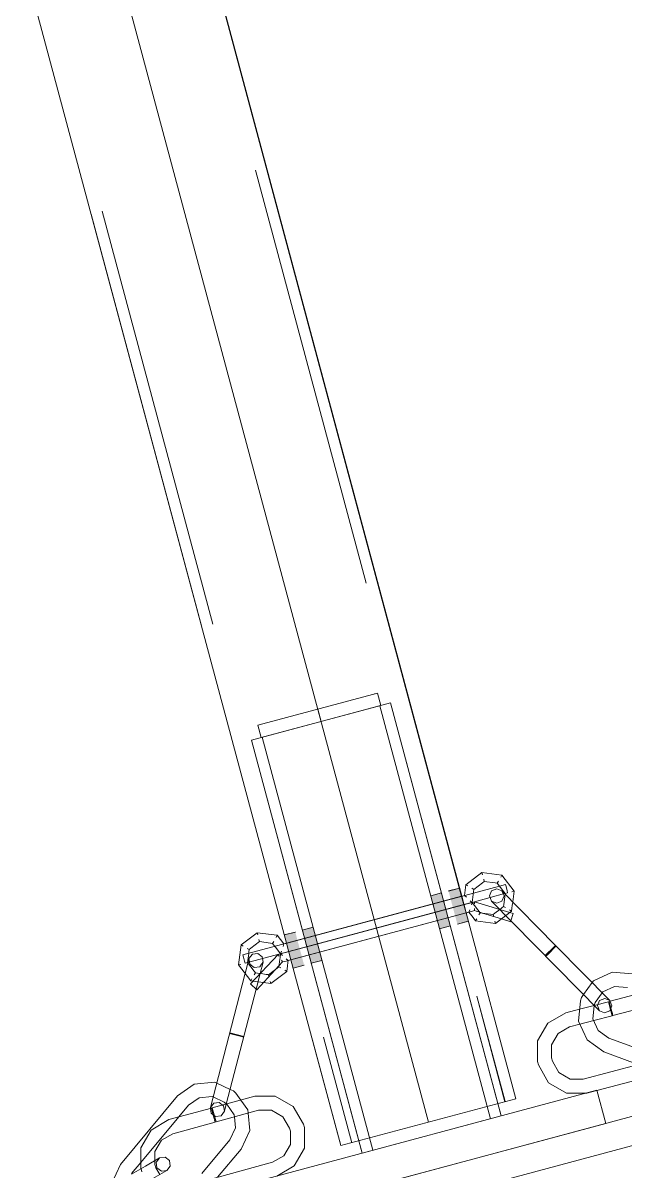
# Model space of a CAD drawing. Header units: millimetres. Extents: x -753 to 90, y 56274 to 56868.
# Drawn here: x -331.65 to -328.84, y 56752.35 to 56757.72 of the extents above; entities that cross this region are included whole.
import ezdxf

# ---------------------------------------------------------------- set-up
doc = ezdxf.new("R2010")
doc.units = ezdxf.units.MM
doc.linetypes.add('XKITLINE00', pattern=[0])
doc.linetypes.add('XKITLINE02', pattern=[4, 2, -2])
for name, color, linetype, lineweight in [('Cota', 4, 'Continuous', 0), ('Parafuso', 3, 'Continuous', 0), ('Peça', 2, 'Continuous', 0)]:
    doc.layers.add(name, color=color, linetype=linetype, lineweight=lineweight)

# ---------------------------------------------------------------- blocks, each defined once
blk = doc.blocks.new('*A1310')
at = {"layer": 'Peça', "color": 4, "linetype": 'XKITLINE00', "lineweight": 0}
for p, q in [((-329.4362, 56753.671), (-329.4603, 56753.6613)), ((-329.4123, 56753.6609), (-329.4362, 56753.671)), ((-329.4603, 56753.6613), (-329.4705, 56753.6373)), ((-329.4705, 56753.6373), (-329.4607, 56753.6132)), ((-329.4607, 56753.6132), (-328.9557, 56753.1)), ((-329.4123, 56753.6609), (-329.1611, 56753.4057)), ((-329.1682, 56753.3988), (-329.2096, 56753.358)), ((-329.1997, 56753.3622), (-329.1583, 56753.4029)), ((-329.1611, 56753.4057), (-329.1682, 56753.3988)), ((-329.1611, 56753.4057), (-328.9072, 56753.1477)), ((-329.2068, 56753.3552), (-329.1997, 56753.3622)), ((-328.984, 56753.2405), (-328.99, 56753.2319)), ((-328.984, 56753.2405), (-328.8966, 56753.2808)), ((-328.8966, 56753.2808), (-328.8007, 56753.272)), ((-328.9405, 56753.1882), (-328.9432, 56753.1844)), ((-328.9405, 56753.1882), (-328.885, 56753.2138)), ((-328.7577, 56753.1837), (-328.9059, 56753.1446)), ((-328.885, 56753.2138), (-328.8242, 56753.2082)), ((-329.0539, 56753.0509), (-329.0451, 56753.1468)), ((-329.0451, 56753.1468), (-329.0395, 56753.1618)), ((-329.0395, 56753.1618), (-329.0299, 56753.1755)), ((-328.8974, 56753.1236), (-328.9072, 56753.1477)), ((-328.6937, 56753.1302), (-328.8929, 56753.0777)), ((-329.1969, 56753.0422), (-329.1133, 56753.09)), ((-329.0487, 56753.107), (-329.1133, 56753.09)), ((-328.9868, 56753.0625), (-328.9813, 56753.1233)), ((-328.8968, 56753.0767), (-328.9829, 56753.054)), ((-328.9813, 56753.1233), (-328.9805, 56753.1253)), ((-328.9803, 56753.125), (-328.9807, 56753.1249)), ((-328.9557, 56753.1), (-328.9317, 56753.0899)), ((-328.9317, 56753.0899), (-328.9076, 56753.0997)), ((-328.9076, 56753.0997), (-328.8974, 56753.1236)), ((-328.9047, 56753.1065), (-328.8968, 56753.0767)), ((-328.9021, 56753.1125), (-328.8955, 56753.0874)), ((-328.8929, 56753.0777), (-328.8955, 56753.0874)), ((-329.2454, 56752.959), (-329.1969, 56753.0422)), ((-329.149, 56752.9939), (-329.096, 56753.0242)), ((-329.0474, 56753.037), (-329.096, 56753.0242)), ((-329.0135, 56752.9635), (-329.0539, 56753.0509)), ((-328.9613, 56753.007), (-328.9868, 56753.0625)), ((-329.1798, 56752.9411), (-329.149, 56752.9939)), ((-328.9613, 56753.007), (-328.9114, 56752.9718)), ((-328.9114, 56752.9718), (-328.7181, 56752.9005)), ((-329.2454, 56752.959), (-329.2458, 56752.8627)), ((-329.18, 56752.88), (-329.1798, 56752.9411)), ((-329.0135, 56752.9635), (-328.9349, 56752.908)), ((-329.2458, 56752.8627), (-329.2417, 56752.8472)), ((-329.176, 56752.8646), (-329.18, 56752.88)), ((-329.1456, 56752.8115), (-329.176, 56752.8646)), ((-328.9349, 56752.908), (-328.7416, 56752.8367)), ((-329.1939, 56752.7636), (-329.2417, 56752.8472)), ((-329.1456, 56752.8115), (-329.0929, 56752.7808)), ((-328.7737, 56752.8486), (-329.0318, 56752.7805)), ((-328.6624, 56752.8076), (-328.9679, 56752.7271)), ((-329.1939, 56752.7636), (-329.1107, 56752.7152)), ((-329.0929, 56752.7808), (-329.0318, 56752.7805)), ((-329.0169, 56752.7148), (-329.1107, 56752.7152))]:
    blk.add_line(p, q, dxfattribs=at)
at = {"layer": 'Peça', "color": 7, "linetype": 'XKITLINE02', "lineweight": 0}
for p, q in [((-329.4607, 56753.6132), (-329.4368, 56753.603)), ((-329.4368, 56753.603), (-329.4126, 56753.6128)), ((-329.4126, 56753.6128), (-329.4025, 56753.6368)), ((-329.4078, 56753.6499), (-329.4123, 56753.6609)), ((-329.4025, 56753.6368), (-329.4078, 56753.6499)), ((-329.1997, 56753.3622), (-329.2068, 56753.3552)), ((-328.99, 56753.2319), (-329.0299, 56753.1755)), ((-328.9432, 56753.1844), (-328.9757, 56753.1383)), ((-328.9805, 56753.1253), (-328.9757, 56753.1383)), ((-328.9141, 56753.1425), (-328.9803, 56753.125)), ((-328.9654, 56753.1242), (-328.9553, 56753.1481)), ((-328.9553, 56753.1481), (-328.9312, 56753.1579)), ((-328.9312, 56753.1579), (-328.9181, 56753.1523)), ((-328.9181, 56753.1523), (-328.9072, 56753.1477)), ((-328.9141, 56753.1425), (-328.9047, 56753.1065)), ((-328.9103, 56753.1435), (-328.9059, 56753.1446)), ((-328.9103, 56753.1435), (-328.9021, 56753.1125)), ((-328.9807, 56753.1249), (-329.0487, 56753.107)), ((-328.9557, 56753.1), (-328.9654, 56753.1242)), ((-328.8955, 56753.0874), (-328.8929, 56753.0777)), ((-328.9829, 56753.054), (-329.0474, 56753.037)), ((-329.0144, 56752.7148), (-329.0169, 56752.7148)), ((-328.9679, 56752.7271), (-329.0144, 56752.7148))]:
    blk.add_line(p, q, dxfattribs=at)
blk = doc.blocks.new('*A1312')
at = {"layer": 'Peça', "color": 1, "linetype": 'XKITLINE00', "lineweight": 0}
for p, q in [((-398.5629, 56733.9141), (-252.5628, 56773.0337)), ((-398.5287, 56733.7866), (-252.5628, 56772.8971))]:
    blk.add_line(p, q, dxfattribs=at)
blk = doc.blocks.new('*A1709')
at = {"layer": 'Peça', "color": 7, "linetype": 'XKITLINE02', "lineweight": 0}
for p, q in [((-333.6712, 56768.6229), (-329.3982, 56752.6748)), ((-334.3879, 56768.4309), (-330.115, 56752.4828)), ((-329.6007, 56753.6351), (-329.58, 56753.5579)), ((-330.4198, 56753.4157), (-330.3991, 56753.3385))]:
    blk.add_line(p, q, dxfattribs=at)
at = {"layer": 'Peça', "color": 4, "linetype": 'XKITLINE00', "lineweight": 0}
for p, q in [((-333.5729, 56768.4611), (-329.6007, 56753.6351)), ((-334.392, 56768.2416), (-330.4198, 56753.4157)), ((-329.58, 56753.5579), (-329.347, 56752.6886)), ((-330.3991, 56753.3385), (-330.1661, 56752.4691)), ((-329.347, 56752.6886), (-330.1661, 56752.4691))]:
    blk.add_line(p, q, dxfattribs=at)
blk = doc.blocks.new('*A1710')
at = {"layer": 'Peça', "color": 7, "linetype": 'XKITLINE02', "lineweight": 0}
for p, q in [((-333.671, 56768.6229), (-329.3978, 56752.675)), ((-334.4389, 56768.4172), (-330.1657, 56752.4692)), ((-334.3877, 56768.4309), (-330.1145, 56752.4829)), ((-329.6002, 56753.6353), (-329.5796, 56753.5581)), ((-329.347, 56752.6886), (-330.1657, 56752.4692))]:
    blk.add_line(p, q, dxfattribs=at)
at = {"layer": 'Peça', "color": 4, "linetype": 'XKITLINE00', "lineweight": 0}
for p, q in [((-333.5728, 56768.4611), (-329.6002, 56753.6353)), ((-329.5796, 56753.5581), (-329.3466, 56752.6887)), ((-329.3466, 56752.6887), (-329.347, 56752.6886))]:
    blk.add_line(p, q, dxfattribs=at)
blk = doc.blocks.new('*A1715')
at = {"layer": 'Peça', "color": 4, "linetype": 'XKITLINE00', "lineweight": 0}
for p, q in [((-329.5809, 56753.6893), (-329.506, 56753.7468)), ((-329.506, 56753.7468), (-329.4125, 56753.7344)), ((-329.5032, 56753.7363), (-329.506, 56753.7468)), ((-329.4179, 56753.7251), (-329.4125, 56753.7344)), ((-329.4125, 56753.7344), (-329.355, 56753.6596)), ((-329.5876, 56753.6387), (-329.5809, 56753.6893)), ((-329.5809, 56753.6893), (-329.5715, 56753.6839)), ((-329.5528, 56753.6731), (-329.5434, 56753.6677)), ((-329.5447, 56753.6578), (-329.5434, 56753.6677)), ((-329.5027, 56753.6989), (-329.5434, 56753.6677)), ((-329.5027, 56753.6989), (-329.4948, 56753.7049)), ((-329.4976, 56753.7154), (-329.4948, 56753.7049)), ((-329.4948, 56753.7049), (-329.444, 56753.6983)), ((-329.444, 56753.6983), (-329.4341, 56753.6969)), ((-329.4287, 56753.7063), (-329.4341, 56753.6969)), ((-329.4341, 56753.6969), (-329.4029, 56753.6563)), ((-329.5972, 56753.6361), (-329.6006, 56753.6352)), ((-329.5972, 56753.6361), (-329.5876, 56753.6387)), ((-329.5876, 56753.6387), (-329.5785, 56753.6308)), ((-329.5604, 56753.6149), (-329.5514, 56753.607)), ((-329.5466, 56753.6434), (-329.5514, 56753.607)), ((-329.5447, 56753.6578), (-329.5466, 56753.6434)), ((-329.4029, 56753.6563), (-329.3968, 56753.6484)), ((-329.3968, 56753.6484), (-329.3972, 56753.6456)), ((-329.3864, 56753.6512), (-329.3968, 56753.6484)), ((-329.3655, 56753.6568), (-329.355, 56753.6596)), ((-329.3616, 56753.6094), (-329.355, 56753.6596)), ((-329.5514, 56753.607), (-329.5903, 56753.5965)), ((-329.5869, 56753.5975), (-329.5903, 56753.5965)), ((-329.5765, 56753.5588), (-329.5799, 56753.5579)), ((-329.5765, 56753.5588), (-329.5669, 56753.5614)), ((-329.5669, 56753.5614), (-329.563, 56753.5728)), ((-329.5608, 56753.5535), (-329.5669, 56753.5614)), ((-329.5553, 56753.5956), (-329.5514, 56753.607)), ((-329.5141, 56753.5584), (-329.5514, 56753.607)), ((-329.5195, 56753.549), (-329.5141, 56753.5584)), ((-329.5042, 56753.5571), (-329.5141, 56753.5584)), ((-329.4224, 56753.5742), (-329.4455, 56753.5565)), ((-329.5608, 56753.5535), (-329.5519, 56753.542)), ((-329.5519, 56753.542), (-329.5358, 56753.5209)), ((-329.5358, 56753.5209), (-329.5303, 56753.5303)), ((-329.5358, 56753.5209), (-329.4422, 56753.5086)), ((-329.5042, 56753.5571), (-329.4534, 56753.5504)), ((-329.4455, 56753.5565), (-329.4534, 56753.5504)), ((-329.4506, 56753.5399), (-329.4534, 56753.5504)), ((-329.445, 56753.519), (-329.4422, 56753.5086)), ((-329.4422, 56753.5086), (-329.3941, 56753.5455)), ((-330.4198, 56753.4158), (-330.6243, 56753.361)), ((-330.6217, 56753.3513), (-330.6243, 56753.361)), ((-330.6166, 56753.332), (-330.6217, 56753.3513)), ((-330.4095, 56753.3771), (-330.614, 56753.3224)), ((-330.4594, 56753.3638), (-330.5881, 56753.2258)), ((-330.4095, 56753.3771), (-330.4594, 56753.3638)), ((-330.454, 56753.3548), (-330.4594, 56753.3638)), ((-330.614, 56753.3224), (-330.6166, 56753.332)), ((-330.438, 56753.3281), (-330.5588, 56753.1985)), ((-330.438, 56753.3281), (-330.4433, 56753.337)), ((-330.4283, 56753.3307), (-330.438, 56753.3281)), ((-330.3991, 56753.3385), (-330.4283, 56753.3307)), ((-330.5808, 56753.2189), (-330.5881, 56753.2258)), ((-330.5661, 56753.2053), (-330.5808, 56753.2189)), ((-330.5661, 56753.2053), (-330.5588, 56753.1985))]:
    blk.add_line(p, q, dxfattribs=at)
at = {"layer": 'Peça', "color": 7, "linetype": 'XKITLINE02', "lineweight": 0}
for p, q in [((-329.506, 56753.7468), (-329.5032, 56753.7363)), ((-329.4125, 56753.7344), (-329.4179, 56753.7251)), ((-329.5809, 56753.6893), (-329.5715, 56753.6839)), ((-329.5434, 56753.6677), (-329.5528, 56753.6731)), ((-329.4948, 56753.7049), (-329.4976, 56753.7154)), ((-329.4341, 56753.6969), (-329.4287, 56753.7063)), ((-329.6006, 56753.6352), (-330.4198, 56753.4158)), ((-329.5876, 56753.6387), (-329.5785, 56753.6308)), ((-329.5514, 56753.607), (-329.5604, 56753.6149)), ((-329.3972, 56753.6456), (-329.4035, 56753.5976)), ((-329.3968, 56753.6484), (-329.3864, 56753.6512)), ((-329.355, 56753.6596), (-329.3655, 56753.6568)), ((-329.5903, 56753.5965), (-330.4095, 56753.3771)), ((-329.5903, 56753.5965), (-330.4095, 56753.3771)), ((-329.5799, 56753.5579), (-330.3991, 56753.3385)), ((-329.5669, 56753.5614), (-329.563, 56753.5728)), ((-329.5514, 56753.607), (-329.5553, 56753.5956)), ((-329.5141, 56753.5584), (-329.5195, 56753.549)), ((-329.4144, 56753.5803), (-329.4224, 56753.5742)), ((-329.4144, 56753.5803), (-329.4128, 56753.5816)), ((-329.4128, 56753.5816), (-329.4048, 56753.5877)), ((-329.4035, 56753.5976), (-329.4048, 56753.5877)), ((-329.4048, 56753.5877), (-329.3955, 56753.5822)), ((-329.3955, 56753.5822), (-329.4048, 56753.5877)), ((-329.3884, 56753.5498), (-329.3673, 56753.566)), ((-329.3767, 56753.5714), (-329.3673, 56753.566)), ((-329.3767, 56753.5714), (-329.3673, 56753.566)), ((-329.3673, 56753.566), (-329.3656, 56753.5792)), ((-329.3656, 56753.5792), (-329.3639, 56753.5924)), ((-329.3639, 56753.5924), (-329.3619, 56753.607)), ((-329.3619, 56753.607), (-329.3616, 56753.6094)), ((-329.5358, 56753.5209), (-329.5303, 56753.5303)), ((-329.4534, 56753.5504), (-329.4506, 56753.5399)), ((-329.4422, 56753.5086), (-329.445, 56753.519)), ((-329.3884, 56753.5498), (-329.3941, 56753.5455)), ((-330.6243, 56753.361), (-330.6217, 56753.3513)), ((-330.6217, 56753.3513), (-330.6166, 56753.332)), ((-330.4594, 56753.3638), (-330.454, 56753.3548)), ((-330.6166, 56753.332), (-330.614, 56753.3224)), ((-330.438, 56753.3281), (-330.4433, 56753.337)), ((-330.5881, 56753.2258), (-330.5808, 56753.2189)), ((-330.5808, 56753.2189), (-330.5661, 56753.2053))]:
    blk.add_line(p, q, dxfattribs=at)
blk = doc.blocks.new('*A1716')
at = {"layer": 'Parafuso', "color": 7, "linetype": 'XKITLINE02', "lineweight": 0}
for p, q in [((-329.6618, 56753.6602), (-329.6106, 56753.6739)), ((-329.7452, 56753.6379), (-329.6949, 56753.6513)), ((-329.6204, 56753.5057), (-329.5692, 56753.5194)), ((-330.4297, 56753.4545), (-330.3785, 56753.4682)), ((-330.3459, 56753.4769), (-330.2957, 56753.4904)), ((-329.7038, 56753.4833), (-329.6535, 56753.4968)), ((-330.3883, 56753.2999), (-330.3371, 56753.3136)), ((-330.3045, 56753.3224), (-330.2543, 56753.3358))]:
    blk.add_line(p, q, dxfattribs=at)
blk = doc.blocks.new('*A1717')
at = {"layer": 'Parafuso'}
for points in [[(-329.6622, 56753.6601), (-329.611, 56753.6738), (-329.5696, 56753.5193), (-329.6208, 56753.5055)], [(-329.7452, 56753.6379), (-329.6949, 56753.6513), (-329.6535, 56753.4968), (-329.7038, 56753.4833)], [(-330.4301, 56753.4544), (-330.3789, 56753.4681), (-330.3375, 56753.3135), (-330.3887, 56753.2998)], [(-330.3459, 56753.4769), (-330.2957, 56753.4904), (-330.2543, 56753.3358), (-330.3045, 56753.3224)]]:
    blk.add_hatch(color=7, dxfattribs=at).paths.add_polyline_path(points, flags=17)
at = {"layer": 'Parafuso', "color": 7, "linetype": 'XKITLINE00', "lineweight": 0}
for p, q in [((-329.611, 56753.6738), (-329.6622, 56753.6601)), ((-329.6949, 56753.6513), (-329.7452, 56753.6379)), ((-329.5696, 56753.5193), (-329.6208, 56753.5055)), ((-330.3789, 56753.4681), (-330.4301, 56753.4544)), ((-330.2957, 56753.4904), (-330.3459, 56753.4769)), ((-329.6535, 56753.4968), (-329.7038, 56753.4833)), ((-330.3375, 56753.3135), (-330.3887, 56753.2998)), ((-330.2543, 56753.3358), (-330.3045, 56753.3224))]:
    blk.add_line(p, q, dxfattribs=at)
blk = doc.blocks.new('*A1857')
at = {"layer": 'Peça', "color": 4, "linetype": 'XKITLINE00', "lineweight": 0}
for p, q in [((-328.9681, 56752.7279), (-330.5136, 56752.3138)), ((-328.9267, 56752.5733), (-328.9681, 56752.7279)), ((-328.9267, 56752.5733), (-330.4722, 56752.1592)), ((-330.4722, 56752.1592), (-330.5136, 56752.3138))]:
    blk.add_line(p, q, dxfattribs=at)
blk = doc.blocks.new('*A1858')
at = {"layer": 'Peça', "color": 7, "linetype": 'XKITLINE02', "lineweight": 0}
for p, q in [((-328.9681, 56752.7279), (-330.5136, 56752.3138)), ((-328.9681, 56752.7279), (-328.9267, 56752.5733)), ((-328.9267, 56752.5733), (-330.4722, 56752.1592)), ((-330.5136, 56752.3138), (-330.4722, 56752.1592))]:
    blk.add_line(p, q, dxfattribs=at)
blk = doc.blocks.new('*A1859')
at = {"layer": 'Peça', "color": 7, "linetype": 'XKITLINE02', "lineweight": 0}
for p, q in [((-330.5542, 56754.4357), (-329.9939, 56754.5858)), ((-329.9939, 56754.5858), (-329.9784, 56754.5278)), ((-329.9784, 56754.5278), (-330.5387, 56754.3777)), ((-329.9784, 56754.5278), (-329.9921, 56754.5241)), ((-330.2741, 56754.5107), (-330.2585, 56754.4528)), ((-330.5387, 56754.3777), (-330.5542, 56754.4357))]:
    blk.add_line(p, q, dxfattribs=at)
blk = doc.blocks.new('*A1860')
at = {"layer": 'Peça', "color": 7, "linetype": 'XKITLINE02', "lineweight": 0}
for p, q in [((-330.5841, 56754.3655), (-329.933, 56754.54)), ((-329.9833, 56754.5265), (-329.4656, 56752.5947)), ((-329.933, 56754.54), (-329.4309, 56752.6661)), ((-330.5841, 56754.3655), (-330.082, 56752.4917)), ((-330.5338, 56754.379), (-330.0162, 56752.4472)), ((-329.4154, 56752.6081), (-330.0664, 56752.4337))]:
    blk.add_line(p, q, dxfattribs=at)
at = {"layer": 'Peça', "color": 4, "linetype": 'XKITLINE00', "lineweight": 0}
for p, q in [((-329.4309, 56752.6661), (-329.4154, 56752.6081)), ((-330.082, 56752.4917), (-330.0664, 56752.4337))]:
    blk.add_line(p, q, dxfattribs=at)
blk = doc.blocks.new('*A1861')
at = {"layer": 'Peça', "color": 7, "linetype": 'XKITLINE02', "lineweight": 0}
for p, q in [((-330.6005, 56753.3242), (-330.5954, 56753.3439)), ((-330.5971, 56753.3372), (-330.5954, 56753.3439)), ((-330.5797, 56753.3646), (-330.5954, 56753.3439)), ((-330.5945, 56753.3379), (-330.5954, 56753.3439)), ((-330.5539, 56753.3683), (-330.5797, 56753.3646)), ((-330.5332, 56753.3526), (-330.5539, 56753.3683)), ((-330.532, 56753.3443), (-330.5332, 56753.3526)), ((-330.6135, 56753.274), (-330.6008, 56753.3231)), ((-330.6, 56753.3261), (-330.5971, 56753.3372)), ((-330.5918, 56753.3181), (-330.5945, 56753.3379)), ((-330.571, 56753.3024), (-330.5918, 56753.3181)), ((-330.571, 56753.3024), (-330.5452, 56753.306)), ((-330.5452, 56753.306), (-330.5367, 56753.3174)), ((-330.5367, 56753.3174), (-330.5296, 56753.3268)), ((-330.6145, 56753.2703), (-330.6103, 56753.2863)), ((-330.5433, 56753.2738), (-330.5621, 56753.2015)), ((-330.6863, 56752.9935), (-330.6301, 56752.9789)), ((-330.6853, 56752.9974), (-330.6195, 56752.9803)), ((-330.6205, 56752.9764), (-330.6301, 56752.9789)), ((-330.6301, 56752.9789), (-330.6205, 56752.9764)), ((-330.7466, 56752.7613), (-330.6838, 56752.7323)), ((-330.7762, 56752.647), (-330.7605, 56752.6677)), ((-330.7633, 56752.6967), (-330.7121, 56752.6731)), ((-330.7605, 56752.6677), (-330.7348, 56752.6713)), ((-330.7348, 56752.6713), (-330.714, 56752.6557)), ((-330.714, 56752.6557), (-330.7104, 56752.6299)), ((-330.7121, 56752.6731), (-330.7015, 56752.6642)), ((-330.7016, 56752.6638), (-330.7104, 56752.6299)), ((-330.7016, 56752.6638), (-330.7053, 56752.6496)), ((-330.7012, 56752.6639), (-330.6998, 56752.6628)), ((-330.6646, 56752.6129), (-330.6998, 56752.6628)), ((-330.6333, 56752.6824), (-330.6008, 56752.6365)), ((-330.9237, 56752.6034), (-331.1009, 56752.3904)), ((-330.7758, 56752.6436), (-330.7726, 56752.6212)), ((-330.7726, 56752.6212), (-330.763, 56752.6139)), ((-330.7578, 56752.61), (-330.7518, 56752.6055)), ((-330.7518, 56752.6055), (-330.7261, 56752.6091)), ((-330.7261, 56752.6091), (-330.7104, 56752.6299)), ((-330.6646, 56752.6129), (-330.6638, 56752.6037)), ((-330.6008, 56752.6365), (-330.5994, 56752.6212)), ((-330.7536, 56752.5792), (-330.7562, 56752.5888)), ((-331.0352, 56752.3802), (-331.0352, 56752.3992)), ((-331.031, 56752.3648), (-331.0352, 56752.3802)), ((-331.0293, 56752.3911), (-331.0207, 56752.4024)), ((-331.0258, 56752.3653), (-331.0293, 56752.3911)), ((-331.0207, 56752.4024), (-331.0135, 56752.4118)), ((-331.0966, 56752.3469), (-331.1005, 56752.3612)), ((-331.031, 56752.3648), (-331.0128, 56752.3336)), ((-331.005, 56752.3496), (-331.0258, 56752.3653)), ((-331.005, 56752.3496), (-330.991, 56752.3515)), ((-330.991, 56752.3515), (-330.9793, 56752.3531))]:
    blk.add_line(p, q, dxfattribs=at)
at = {"layer": 'Peça', "color": 4, "linetype": 'XKITLINE00', "lineweight": 0}
for p, q in [((-330.5296, 56753.3268), (-330.532, 56753.3443)), ((-330.6005, 56753.3242), (-330.6008, 56753.3231)), ((-330.6005, 56753.3242), (-330.6, 56753.3261)), ((-330.5296, 56753.3268), (-330.5433, 56753.2738)), ((-330.6145, 56753.2703), (-330.7762, 56752.647)), ((-330.6145, 56753.2703), (-330.6135, 56753.274)), ((-330.5621, 56753.2015), (-330.7016, 56752.6638)), ((-330.9306, 56752.7014), (-330.8519, 56752.7569)), ((-330.8519, 56752.7569), (-330.7561, 56752.7657)), ((-330.7561, 56752.7657), (-330.7466, 56752.7613)), ((-331.1967, 56752.3816), (-330.9306, 56752.7014)), ((-330.8284, 56752.6931), (-330.7676, 56752.6987)), ((-330.7676, 56752.6459), (-330.5688, 56752.7)), ((-330.7676, 56752.6987), (-330.7633, 56752.6967)), ((-330.6838, 56752.7323), (-330.6686, 56752.7253)), ((-330.6686, 56752.7253), (-330.6563, 56752.7151)), ((-330.6563, 56752.7151), (-330.6333, 56752.6824)), ((-330.5688, 56752.7), (-330.4725, 56752.7004)), ((-330.4725, 56752.7004), (-330.3889, 56752.6526)), ((-330.9702, 56752.5907), (-330.7714, 56752.6448)), ((-330.8783, 56752.6579), (-330.9237, 56752.6034)), ((-330.8783, 56752.6579), (-330.8284, 56752.6931)), ((-330.7762, 56752.647), (-330.7758, 56752.6436)), ((-330.7714, 56752.6448), (-330.7688, 56752.6352)), ((-330.7676, 56752.6459), (-330.7497, 56752.5803)), ((-330.7015, 56752.6642), (-330.7012, 56752.6639)), ((-330.3889, 56752.6526), (-330.3405, 56752.5694)), ((-330.7688, 56752.6352), (-330.7536, 56752.5792)), ((-330.763, 56752.6139), (-330.7578, 56752.61)), ((-330.5509, 56752.6344), (-330.7497, 56752.5803)), ((-330.6638, 56752.6037), (-330.659, 56752.5521)), ((-330.5994, 56752.6212), (-330.592, 56752.5406)), ((-330.4898, 56752.6346), (-330.5509, 56752.6344)), ((-330.4898, 56752.6346), (-330.4368, 56752.6043)), ((-330.4061, 56752.5515), (-330.4368, 56752.6043)), ((-331.1012, 56752.4586), (-331.0534, 56752.5422)), ((-331.0534, 56752.5422), (-330.9702, 56752.5907)), ((-330.9523, 56752.5251), (-330.7536, 56752.5792)), ((-330.6846, 56752.4967), (-330.659, 56752.5521)), ((-330.6324, 56752.4532), (-330.592, 56752.5406)), ((-330.4019, 56752.5361), (-330.4061, 56752.5515)), ((-330.3405, 56752.5694), (-330.3363, 56752.554)), ((-330.3359, 56752.4577), (-330.3363, 56752.554)), ((-331.0354, 56752.4413), (-331.0051, 56752.4943)), ((-331.0051, 56752.4943), (-330.9523, 56752.5251)), ((-330.8164, 56752.3383), (-330.6846, 56752.4967)), ((-330.4016, 56752.475), (-330.4019, 56752.5361)), ((-331.1008, 56752.3624), (-331.1012, 56752.4586)), ((-331.0352, 56752.3992), (-331.0354, 56752.4413)), ((-330.7423, 56752.3211), (-330.6324, 56752.4532)), ((-330.4319, 56752.422), (-330.4016, 56752.475)), ((-330.3837, 56752.3741), (-330.3359, 56752.4577)), ((-331.237, 56752.2942), (-331.1967, 56752.3816)), ((-331.1009, 56752.3904), (-331.1444, 56752.3381)), ((-331.0135, 56752.4118), (-331.0792, 56752.3736)), ((-330.9877, 56752.4153), (-331.0135, 56752.4118)), ((-330.967, 56752.3996), (-330.9877, 56752.4153)), ((-330.9635, 56752.3738), (-330.967, 56752.3996)), ((-330.8861, 56752.2819), (-330.4847, 56752.3912)), ((-330.4847, 56752.3912), (-330.4319, 56752.422)), ((-331.0792, 56752.3736), (-331.1448, 56752.3353)), ((-331.1005, 56752.3612), (-331.1008, 56752.3624)), ((-330.9793, 56752.3531), (-331.0449, 56752.3148)), ((-330.9793, 56752.3531), (-330.9635, 56752.3738)), ((-330.4647, 56752.3269), (-330.3837, 56752.3741))]:
    blk.add_line(p, q, dxfattribs=at)
blk = doc.blocks.new('*A1862')
at = {"layer": 'Peça', "color": 4, "linetype": 'XKITLINE00', "lineweight": 0}
for p, q in [((-329.4233, 56753.6828), (-329.5457, 56753.65)), ((-329.4673, 56753.6296), (-329.5514, 56753.6071)), ((-329.3969, 56753.6485), (-329.3994, 56753.6478)), ((-329.5513, 56753.6071), (-329.54, 56753.6101)), ((-329.54, 56753.6101), (-329.5401, 56753.5997)), ((-329.54, 56753.6101), (-329.4224, 56753.5742)), ((-329.5161, 56753.561), (-329.5026, 56753.5569)), ((-329.4144, 56753.5299), (-329.3712, 56753.5167)), ((-329.3699, 56753.5209), (-329.3712, 56753.5167)), ((-330.5571, 56753.4651), (-330.632, 56753.4077)), ((-330.4636, 56753.4528), (-330.5571, 56753.4651)), ((-330.5571, 56753.4651), (-330.5543, 56753.4547)), ((-330.4636, 56753.4528), (-330.469, 56753.4434)), ((-330.4325, 56753.4123), (-330.4636, 56753.4528)), ((-330.632, 56753.4077), (-330.6443, 56753.3141)), ((-330.632, 56753.4077), (-330.6226, 56753.4023)), ((-330.5459, 56753.4233), (-330.5865, 56753.3921)), ((-330.5459, 56753.4233), (-330.5487, 56753.4338)), ((-330.536, 56753.422), (-330.5459, 56753.4233)), ((-330.536, 56753.422), (-330.4852, 56753.4153)), ((-330.4852, 56753.4153), (-330.4798, 56753.4247)), ((-330.4791, 56753.4074), (-330.4852, 56753.4153)), ((-330.4743, 56753.4012), (-330.4791, 56753.4074)), ((-330.5945, 56753.386), (-330.6039, 56753.3914)), ((-330.5958, 56753.3761), (-330.5968, 56753.3684)), ((-330.5958, 56753.3761), (-330.5945, 56753.386)), ((-330.5865, 56753.3921), (-330.5945, 56753.386)), ((-330.6443, 56753.3141), (-330.6338, 56753.3169)), ((-330.6443, 56753.3141), (-330.5868, 56753.2393)), ((-330.6025, 56753.3253), (-330.5713, 56753.2847)), ((-330.4639, 56753.3), (-330.4559, 56753.306)), ((-330.4559, 56753.306), (-330.4555, 56753.3093)), ((-330.4559, 56753.306), (-330.4465, 56753.3006)), ((-330.4184, 56753.2844), (-330.4278, 56753.2898)), ((-330.4184, 56753.2844), (-330.415, 56753.3107)), ((-330.415, 56753.3107), (-330.4131, 56753.3251)), ((-330.4131, 56753.3251), (-330.4118, 56753.335)), ((-330.5868, 56753.2393), (-330.5814, 56753.2486)), ((-330.5868, 56753.2393), (-330.5767, 56753.2379)), ((-330.5713, 56753.2847), (-330.5652, 56753.2768)), ((-330.5652, 56753.2768), (-330.5706, 56753.2674)), ((-330.5652, 56753.2768), (-330.5553, 56753.2755)), ((-330.5553, 56753.2755), (-330.5432, 56753.2739)), ((-330.5017, 56753.2583), (-330.502, 56753.2594)), ((-330.4933, 56753.2269), (-330.4961, 56753.2374)), ((-330.4933, 56753.2269), (-330.4184, 56753.2844)), ((-330.528, 56753.2315), (-330.4933, 56753.2269))]:
    blk.add_line(p, q, dxfattribs=at)
at = {"layer": 'Peça', "color": 7, "linetype": 'XKITLINE02', "lineweight": 0}
for p, q in [((-329.3957, 56753.6902), (-329.4233, 56753.6828)), ((-329.3931, 56753.6805), (-329.3957, 56753.6902)), ((-329.3931, 56753.6805), (-329.3957, 56753.6902)), ((-329.3894, 56753.6667), (-329.3931, 56753.6805)), ((-329.388, 56753.6612), (-329.3931, 56753.6805)), ((-329.388, 56753.6612), (-329.3894, 56753.6667)), ((-329.5457, 56753.65), (-330.4228, 56753.4149)), ((-329.3994, 56753.6478), (-329.4673, 56753.6296)), ((-329.3969, 56753.6485), (-329.3854, 56753.6515)), ((-329.388, 56753.6612), (-329.3854, 56753.6515)), ((-329.3854, 56753.6515), (-329.388, 56753.6612)), ((-329.5607, 56753.6046), (-330.4479, 56753.3667)), ((-329.5503, 56753.5659), (-330.4118, 56753.335)), ((-329.5514, 56753.6071), (-330.3309, 56753.3981)), ((-329.5607, 56753.6046), (-329.5513, 56753.6071)), ((-329.5503, 56753.5659), (-329.5407, 56753.5685)), ((-329.5407, 56753.5685), (-329.5405, 56753.5789)), ((-329.5407, 56753.5685), (-329.5405, 56753.5764)), ((-329.5407, 56753.5685), (-329.5326, 56753.566)), ((-329.5405, 56753.5764), (-329.5405, 56753.5789)), ((-329.5401, 56753.5997), (-329.54, 56753.6101)), ((-329.5326, 56753.566), (-329.5311, 56753.5656)), ((-329.5311, 56753.5656), (-329.5161, 56753.561)), ((-329.4224, 56753.5742), (-329.3595, 56753.5549)), ((-329.5026, 56753.5569), (-329.4144, 56753.5299)), ((-329.3595, 56753.5549), (-329.3699, 56753.5209)), ((-330.5543, 56753.4547), (-330.5571, 56753.4651)), ((-330.469, 56753.4434), (-330.4636, 56753.4528)), ((-330.632, 56753.4077), (-330.6226, 56753.4023)), ((-330.5487, 56753.4338), (-330.5459, 56753.4233)), ((-330.4798, 56753.4247), (-330.4852, 56753.4153)), ((-330.4703, 56753.3959), (-330.4743, 56753.4012)), ((-330.4325, 56753.4123), (-330.4363, 56753.4009)), ((-330.4363, 56753.4009), (-330.4325, 56753.4123)), ((-330.4228, 56753.4149), (-330.4325, 56753.4123)), ((-330.6039, 56753.3914), (-330.5945, 56753.386)), ((-330.5968, 56753.3684), (-330.6012, 56753.3352)), ((-330.4703, 56753.3959), (-330.4479, 56753.3667)), ((-330.4527, 56753.3303), (-330.4503, 56753.3486)), ((-330.4503, 56753.3486), (-330.4479, 56753.3667)), ((-330.4441, 56753.3781), (-330.4479, 56753.3667)), ((-330.4479, 56753.3667), (-330.4441, 56753.3781)), ((-330.4479, 56753.3667), (-330.4389, 56753.3588)), ((-330.4389, 56753.3588), (-330.4479, 56753.3667)), ((-330.4118, 56753.335), (-330.4208, 56753.343)), ((-330.4208, 56753.343), (-330.4118, 56753.335)), ((-330.6443, 56753.3141), (-330.6338, 56753.3169)), ((-330.6025, 56753.3253), (-330.6129, 56753.3225)), ((-330.6129, 56753.3225), (-330.6025, 56753.3253)), ((-330.6012, 56753.3352), (-330.6025, 56753.3253)), ((-330.4639, 56753.3), (-330.5045, 56753.2688)), ((-330.4465, 56753.3006), (-330.4559, 56753.306)), ((-330.4555, 56753.3093), (-330.4546, 56753.316)), ((-330.4546, 56753.316), (-330.453, 56753.3284)), ((-330.453, 56753.3284), (-330.4527, 56753.3303)), ((-330.4278, 56753.2898), (-330.4184, 56753.2844)), ((-330.5868, 56753.2393), (-330.5814, 56753.2486)), ((-330.5767, 56753.2379), (-330.5402, 56753.2331)), ((-330.5706, 56753.2674), (-330.5652, 56753.2768)), ((-330.5432, 56753.2739), (-330.5311, 56753.2723)), ((-330.5311, 56753.2723), (-330.5144, 56753.2701)), ((-330.5144, 56753.2701), (-330.5067, 56753.2691)), ((-330.5067, 56753.2691), (-330.5045, 56753.2688)), ((-330.502, 56753.2594), (-330.5045, 56753.2688)), ((-330.5045, 56753.2688), (-330.5017, 56753.2583)), ((-330.4933, 56753.2269), (-330.4961, 56753.2374)), ((-330.5402, 56753.2331), (-330.528, 56753.2315))]:
    blk.add_line(p, q, dxfattribs=at)
blk = doc.blocks.new('*A1863')
at = {"layer": 'Peça', "color": 7, "linetype": 'XKITLINE02', "lineweight": 0}
for p, q in [((-329.9939, 56754.5858), (-330.5542, 56754.4357)), ((-329.9939, 56754.5858), (-330.0077, 56754.5821)), ((-329.9784, 56754.5278), (-329.9939, 56754.5858)), ((-330.5387, 56754.3777), (-329.9784, 56754.5278)), ((-330.2741, 56754.5107), (-330.2585, 56754.4528)), ((-330.5387, 56754.3777), (-330.5542, 56754.4357))]:
    blk.add_line(p, q, dxfattribs=at)
blk = doc.blocks.new('*A1864')
at = {"layer": 'Peça', "color": 7, "linetype": 'XKITLINE02', "lineweight": 0}
for p, q in [((-330.5841, 56754.3655), (-329.933, 56754.54)), ((-329.4656, 56752.5947), (-329.9833, 56754.5265)), ((-329.933, 56754.54), (-329.4154, 56752.6081)), ((-330.5841, 56754.3655), (-330.0664, 56752.4337)), ((-330.0162, 56752.4472), (-330.5338, 56754.379)), ((-329.4154, 56752.6081), (-330.0664, 56752.4337))]:
    blk.add_line(p, q, dxfattribs=at)
blk = doc.blocks.new('*A2191')
at = {"layer": 'Cota', "color": 7, "linetype": 'XKITLINE00', "lineweight": 0}
blk.add_line((-329.7562, 56752.579), (-349.1379, 56824.9135), dxfattribs=at)
blk = doc.blocks.new('*A2192')
at = {"layer": 'Cota', "color": 7, "linetype": 'XKITLINE00', "lineweight": 0}
blk.add_line((-329.7562, 56752.579), (-349.1379, 56824.9135), dxfattribs=at)

msp = doc.modelspace()

# ---------------------------------------------------------------- block references
at = {"lineweight": 0}
for name in ['*A2192', '*A2191', '*A1312', '*A1709', '*A1710', '*A1859', '*A1863', '*A1860', '*A1864', '*A1715', '*A1310', '*A1862', '*A1717', '*A1716', '*A1861', '*A1857', '*A1858']:
    msp.add_blockref(name, (0, 0), dxfattribs=at)

doc.saveas('drawing.dxf')
